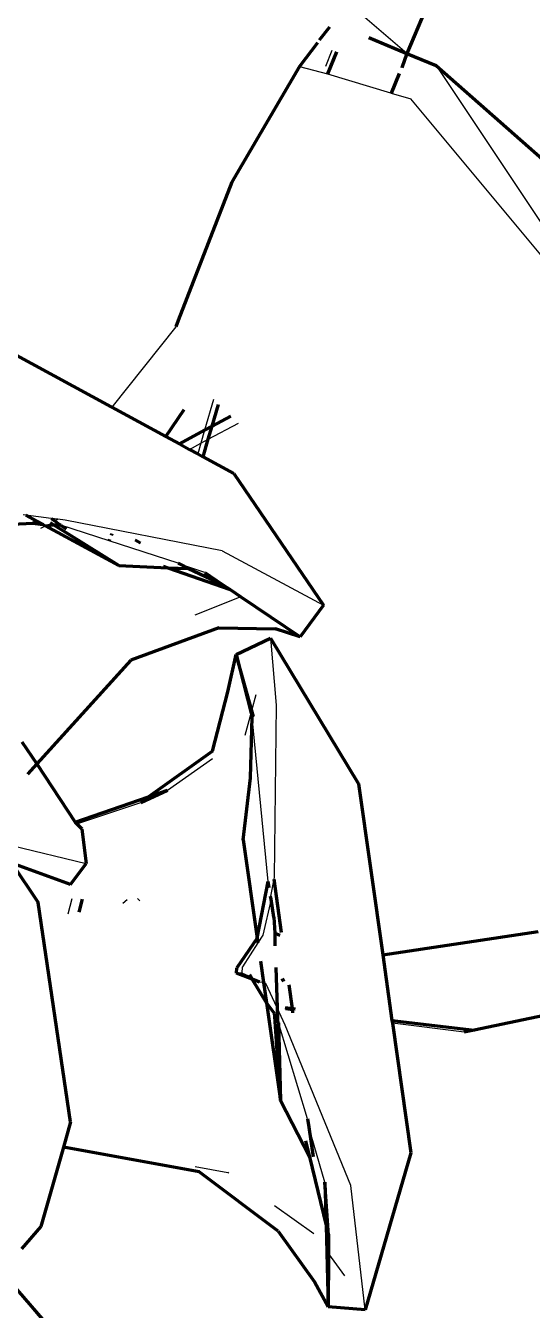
# Model space of a CAD drawing. Header units: millimetres. Extents: x 4307 to 31003, y 2809 to 20009.
# Drawn here: x 11040.59 to 11058.83, y 12878.41 to 12924.68 of the extents above; entities that cross this region are included whole.
import ezdxf

# ---------------------------------------------------------------- set-up
doc = ezdxf.new("R2010")
doc.units = ezdxf.units.MM
doc.layers.add('ProfileEdges', color=7, linetype='Continuous')

msp = doc.modelspace()

# ---------------------------------------------------------------- linework, layer by layer
for p, q in [((11054.314, 12923.675), (11048.88, 12928.345)), ((11051.397, 12923.217), (11051.63, 12923.793)), ((11054.104, 12923.174), (11054.314, 12923.675)), ((11050.446, 12923.211), (11051.461, 12922.945)), ((11055.37, 12923.244), (11060.262, 12915.887)), ((11051.461, 12922.945), (11053.721, 12922.257)), ((11053.721, 12922.257), (11054.014, 12922.958)), ((11053.721, 12922.257), (11053.754, 12922.248)), ((11053.754, 12922.248), (11054.454, 12922.044)), ((11059.952, 12915.438), (11054.454, 12922.044)), ((11045.991, 12913.831), (11043.69, 12910.935)), ((11047.352, 12911.21), (11047.032, 12910.104)), ((11047.165, 12909.779), (11048.25, 12910.356)), ((11047.032, 12910.104), (11046.897, 12909.637)), ((11046.897, 12909.637), (11047.165, 12909.779)), ((11046.486, 12909.418), (11046.897, 12909.637)), ((11046.897, 12909.637), (11046.787, 12909.255)), ((11040.594, 12907.047), (11040.493, 12907.061)), ((11041.505, 12906.928), (11040.594, 12907.047)), ((11041.742, 12906.898), (11041.505, 12906.928)), ((11041.14, 12906.578), (11041.301, 12906.664)), ((11041.633, 12906.84), (11041.742, 12906.898)), ((11042.015, 12906.862), (11041.742, 12906.898)), ((11043.598, 12906.128), (11041.853, 12906.686)), ((11047.665, 12905.767), (11042.015, 12906.862)), ((11046.075, 12905.322), (11043.598, 12906.128)), ((11047.665, 12905.767), (11051.316, 12903.802)), ((11047.043, 12904.983), (11046.176, 12905.268)), ((11048.34, 12904.106), (11046.68, 12903.443)), ((11049.402, 12902.615), (11049.611, 12900.21)), ((11048.728, 12900.011), (11048.885, 12900.583)), ((11048.703, 12899.918), (11048.728, 12900.011)), ((11049.611, 12900.21), (11049.54, 12894.01)), ((11048.486, 12899.124), (11048.703, 12899.918)), ((11049.319, 12893.852), (11048.739, 12899.776)), ((11045.694, 12897.14), (11047.31, 12898.288)), ((11042.434, 12895.934), (11044.731, 12896.704)), ((11040.084, 12895.145), (11042.769, 12894.501)), ((11049.54, 12894.01), (11049.52, 12893.939)), ((11049.52, 12893.939), (11049.404, 12893.331)), ((11042.253, 12893.224), (11042.101, 12892.673)), ((11044.084, 12893.07), (11044.244, 12893.209)), ((11049.424, 12893.214), (11049.124, 12891.92)), ((11048.951, 12891.649), (11048.397, 12890.779)), ((11049.124, 12891.92), (11048.951, 12891.649)), ((11048.381, 12890.549), (11048.397, 12890.779)), ((11048.381, 12890.549), (11048.175, 12890.553)), ((11048.706, 12890.408), (11048.381, 12890.549)), ((11049.791, 12890.311), (11049.892, 12890.352)), ((11049.157, 12890.213), (11049.013, 12890.234)), ((11049.235, 12890.179), (11049.157, 12890.213)), ((11049.644, 12889.305), (11049.235, 12890.179)), ((11049.937, 12888.678), (11049.644, 12889.305)), ((11050.191, 12889.198), (11049.939, 12889.23)), ((11050.241, 12889.192), (11050.191, 12889.198)), ((11050.742, 12885.303), (11049.694, 12888.761)), ((11052.302, 12882.908), (11049.937, 12888.678)), ((11056.38, 12888.422), (11053.793, 12888.746)), ((11051.361, 12883.02), (11050.784, 12885.008)), ((11046.697, 12883.589), (11047.867, 12883.378)), ((11047.9, 12883.354), (11047.867, 12883.378)), ((11052.81, 12878.426), (11052.302, 12882.908)), ((11050.961, 12881.167), (11049.545, 12882.179)), ((11038.354, 12881.365), (11041.502, 12877.665)), ((11051.487, 12880.446), (11052.065, 12879.652))]:
    msp.add_line(p, q)
at = {"layer": 'ProfileEdges', "lineweight": 211}
for p, q in [((11055.109, 12925.545), (11054.314, 12923.675)), ((11051.174, 12924.16), (11051.54, 12924.638)), ((11051.094, 12924.055), (11050.446, 12923.211)), ((11052.95, 12924.245), (11054.314, 12923.675)), ((11051.783, 12923.739), (11051.461, 12922.945)), ((11054.314, 12923.675), (11054.128, 12923.158)), ((11054.314, 12923.675), (11055.37, 12923.244)), ((11050.446, 12923.211), (11048.016, 12919.04)), ((11055.37, 12923.244), (11060.264, 12918.925)), ((11054.042, 12922.949), (11053.754, 12922.248)), ((11048.016, 12919.04), (11046.077, 12914.054)), ((11037.16, 12914.477), (11043.661, 12910.951)), ((11046.077, 12914.054), (11045.991, 12913.831)), ((11043.661, 12910.951), (11043.69, 12910.935)), ((11043.69, 12910.935), (11045.632, 12909.882)), ((11045.632, 12909.882), (11046.291, 12910.852)), ((11047.304, 12910.251), (11047.534, 12911.037)), ((11047.304, 12910.251), (11047.977, 12910.615)), ((11047.032, 12910.104), (11047.304, 12910.251)), ((11047.165, 12909.779), (11047.304, 12910.251)), ((11045.632, 12909.882), (11046.126, 12909.613)), ((11046.126, 12909.613), (11047.032, 12910.104)), ((11046.981, 12909.15), (11047.165, 12909.779)), ((11046.126, 12909.613), (11046.486, 12909.418)), ((11046.486, 12909.418), (11046.787, 12909.255)), ((11046.787, 12909.255), (11046.981, 12909.15)), ((11046.981, 12909.15), (11048.08, 12908.553)), ((11048.08, 12908.553), (11051.316, 12903.802)), ((11040.594, 12907.047), (11040.988, 12906.833)), ((11041.505, 12906.928), (11041.633, 12906.84)), ((11040.116, 12906.721), (11040.843, 12906.755)), ((11040.843, 12906.755), (11040.988, 12906.833)), ((11040.843, 12906.755), (11041.222, 12906.706)), ((11040.988, 12906.833), (11041.222, 12906.706)), ((11041.222, 12906.706), (11041.301, 12906.664)), ((11041.301, 12906.664), (11041.588, 12906.701)), ((11041.301, 12906.664), (11043.943, 12905.229)), ((11041.588, 12906.701), (11041.483, 12906.767)), ((11043.943, 12905.229), (11041.588, 12906.701)), ((11041.588, 12906.701), (11041.816, 12906.698)), ((11041.633, 12906.84), (11041.816, 12906.698)), ((11041.853, 12906.686), (11041.816, 12906.698)), ((11041.853, 12906.686), (11042.047, 12906.551)), ((11043.598, 12906.128), (11043.621, 12906.183)), ((11043.68, 12906.324), (11043.708, 12906.39)), ((11044.525, 12906.163), (11044.725, 12906.055)), ((11043.943, 12905.229), (11045.713, 12905.153)), ((11045.538, 12905.214), (11045.713, 12905.153)), ((11045.713, 12905.153), (11046.446, 12905.121)), ((11045.713, 12905.153), (11047.954, 12904.367)), ((11046.075, 12905.322), (11046.176, 12905.268)), ((11046.176, 12905.268), (11046.446, 12905.121)), ((11046.446, 12905.121), (11047.656, 12904.568)), ((11047.043, 12904.983), (11047.656, 12904.568)), ((11047.656, 12904.568), (11047.954, 12904.367)), ((11047.954, 12904.367), (11048.34, 12904.106)), ((11048.34, 12904.106), (11050.471, 12902.665)), ((11051.316, 12903.802), (11050.471, 12902.665)), ((11047.538, 12902.992), (11044.371, 12901.823)), ((11047.538, 12902.992), (11049.585, 12902.958)), ((11050.471, 12902.665), (11049.585, 12902.958)), ((11048.172, 12902.033), (11049.402, 12902.615)), ((11049.402, 12902.615), (11052.574, 12897.37)), ((11044.371, 12901.823), (11040.993, 12898.094)), ((11047.864, 12900.687), (11048.172, 12902.033)), ((11048.172, 12902.033), (11048.703, 12899.918)), ((11048.728, 12900.011), (11048.172, 12902.033)), ((11047.31, 12898.545), (11047.864, 12900.687)), ((11048.787, 12899.799), (11048.728, 12900.011)), ((11048.684, 12897.584), (11048.739, 12899.776)), ((11048.703, 12899.918), (11048.739, 12899.776)), ((11040.449, 12898.88), (11040.993, 12898.094)), ((11047.31, 12898.545), (11045.01, 12896.904)), ((11040.993, 12898.094), (11040.659, 12897.725)), ((11040.993, 12898.094), (11042.375, 12895.994)), ((11048.419, 12895.351), (11048.684, 12897.584)), ((11052.574, 12897.37), (11053.444, 12891.209)), ((11042.375, 12895.994), (11045.01, 12896.904)), ((11044.731, 12896.704), (11045.694, 12897.14)), ((11045.01, 12896.904), (11044.731, 12896.704)), ((11045.01, 12896.904), (11045.694, 12897.14)), ((11042.375, 12895.994), (11042.434, 12895.934)), ((11042.434, 12895.934), (11042.615, 12895.75)), ((11042.615, 12895.75), (11042.769, 12894.501)), ((11048.419, 12895.351), (11048.923, 12891.811)), ((11042.198, 12893.743), (11040.094, 12894.511)), ((11040.094, 12894.511), (11041.037, 12893.099)), ((11042.198, 12893.743), (11042.769, 12894.501)), ((11048.923, 12891.811), (11049.319, 12893.852)), ((11049.356, 12893.624), (11049.319, 12893.852)), ((11049.52, 12893.939), (11049.791, 12892.021)), ((11042.207, 12885.193), (11041.037, 12893.099)), ((11042.617, 12893.221), (11042.498, 12892.752)), ((11044.665, 12893.205), (11044.639, 12893.181)), ((11049.424, 12893.214), (11049.404, 12893.331)), ((11049.524, 12892.574), (11049.424, 12893.214)), ((11049.524, 12892.574), (11049.561, 12891.993)), ((11048.923, 12891.811), (11048.197, 12890.746)), ((11048.923, 12891.811), (11048.951, 12891.649)), ((11049.561, 12891.993), (11049.745, 12891.922)), ((11049.561, 12891.993), (11049.562, 12891.531)), ((11053.444, 12891.209), (11059.038, 12892.048)), ((11053.444, 12891.209), (11053.778, 12888.851)), ((11048.175, 12890.553), (11048.197, 12890.746)), ((11049.046, 12890.983), (11049.157, 12890.213)), ((11049.591, 12890.756), (11049.644, 12889.305)), ((11048.75, 12890.334), (11048.175, 12890.553)), ((11048.65, 12890.501), (11048.706, 12890.408)), ((11048.706, 12890.408), (11048.75, 12890.334)), ((11049.013, 12890.234), (11048.75, 12890.334)), ((11049.262, 12889.481), (11048.75, 12890.334)), ((11049.91, 12890.327), (11049.795, 12890.281)), ((11049.157, 12890.213), (11049.262, 12889.481)), ((11050.059, 12890.128), (11050.179, 12889.283)), ((11049.262, 12889.481), (11049.766, 12885.97)), ((11049.551, 12889.101), (11049.262, 12889.481)), ((11061.615, 12889.523), (11056.733, 12888.496)), ((11049.559, 12888.986), (11049.551, 12889.101)), ((11049.766, 12885.97), (11049.559, 12888.986)), ((11049.559, 12888.986), (11049.661, 12888.84)), ((11049.644, 12889.305), (11049.661, 12888.84)), ((11049.927, 12889.313), (11050.179, 12889.283)), ((11050.179, 12889.283), (11050.288, 12889.27)), ((11050.179, 12889.283), (11050.191, 12889.198)), ((11050.191, 12889.198), (11050.201, 12889.124)), ((11049.694, 12888.761), (11049.661, 12888.84)), ((11049.694, 12888.761), (11049.766, 12885.97)), ((11053.778, 12888.851), (11056.733, 12888.496)), ((11053.778, 12888.851), (11053.793, 12888.746)), ((11053.793, 12888.746), (11054.452, 12884.077)), ((11056.733, 12888.496), (11056.38, 12888.422)), ((11049.766, 12885.97), (11050.809, 12883.934)), ((11042.207, 12885.193), (11041.949, 12884.289)), ((11050.742, 12885.303), (11050.784, 12885.008)), ((11050.784, 12885.008), (11050.935, 12883.942)), ((11041.949, 12884.289), (11041.132, 12881.434)), ((11046.832, 12883.398), (11041.949, 12884.289)), ((11050.669, 12884.516), (11050.809, 12883.934)), ((11050.809, 12883.934), (11051.404, 12881.462)), ((11054.452, 12884.077), (11052.81, 12878.426)), ((11049.686, 12881.26), (11046.832, 12883.398)), ((11051.488, 12881.116), (11051.361, 12883.02)), ((11051.361, 12883.02), (11051.404, 12881.462)), ((11051.404, 12881.462), (11051.485, 12878.54)), ((11051.404, 12881.462), (11051.488, 12881.116)), ((11038.354, 12881.365), (11041.642, 12877.577)), ((11041.132, 12881.434), (11040.438, 12880.628)), ((11049.686, 12881.26), (11050.986, 12879.438)), ((11051.488, 12881.116), (11051.487, 12880.446)), ((11051.487, 12880.446), (11051.485, 12878.54)), ((11051.485, 12878.54), (11050.986, 12879.438)), ((11052.81, 12878.426), (11051.485, 12878.54))]:
    msp.add_line(p, q, dxfattribs=at)

doc.saveas('drawing.dxf')
